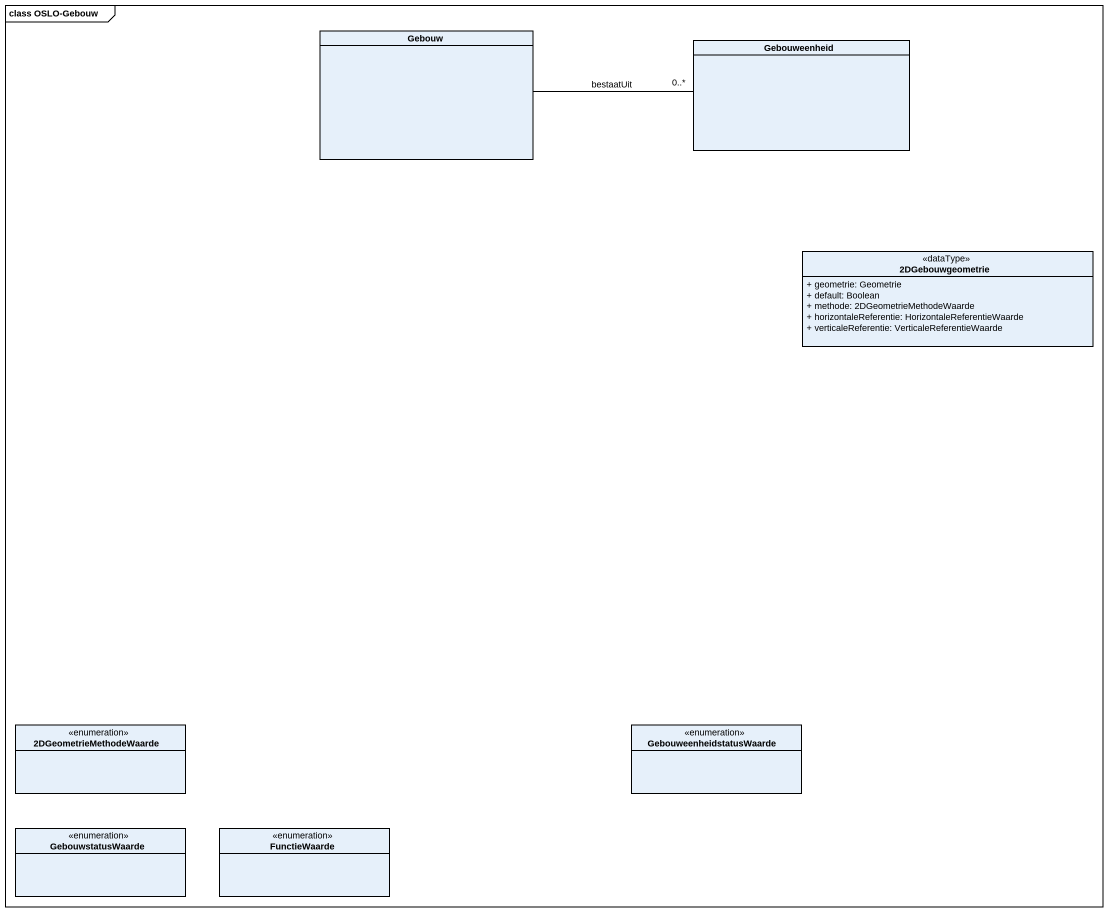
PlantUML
@startuml
mainframe class OSLO-Gebouw
hide circle
hide empty members
skinparam classAttributeIconSize 0
class Gebouw
class Gebouweenheid
class "2DGebouwgeometrie" as c2DGebouwgeometrie <<dataType>> {
  + geometrie: Geometrie
  + default: Boolean
  + methode: 2DGeometrieMethodeWaarde
  + horizontaleReferentie: HorizontaleReferentieWaarde
  + verticaleReferentie: VerticaleReferentieWaarde
}
enum "2DGeometrieMethodeWaarde" as e2DGeometrieMethodeWaarde
enum GebouweenheidstatusWaarde
enum GebouwstatusWaarde
enum FunctieWaarde
Gebouw -right- "0..*" Gebouweenheid : bestaatUit
@enduml
